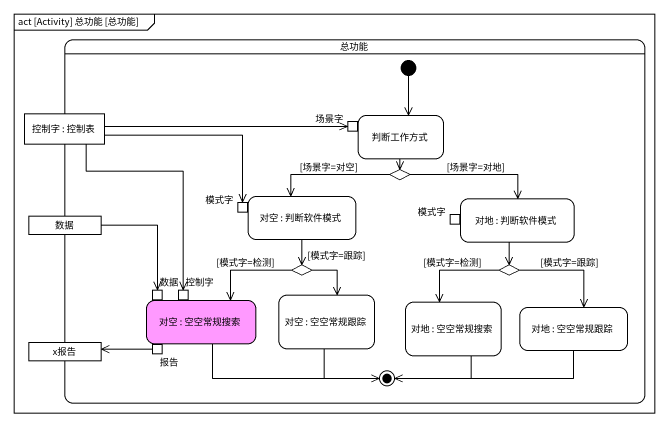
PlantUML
@startuml
mainframe act [Activity] 总功能 [总功能]
hide empty description
state 总功能 {
  state "控制字 : 控制表" as 控制字 <<object>>
  state 判断工作方式 {
    state 场景字 <<inputPin>>
  }
  state choice1 <<choice>>
  state "对空 : 判断软件模式" as 对空 {
    state 模式字 <<inputPin>>
  }
  state "对地 : 判断软件模式" as 对地 {
    state "模式字" as 模式字_2 <<inputPin>>
  }
  state 数据 <<object>>
  state choice2 <<choice>>
  state choice3 <<choice>>
  state "对空 : 空空常规搜索" as 对空_2 #FF99FF {
    state "数据" as 数据_2 <<inputPin>>
    state "控制字" as 控制字_2 <<inputPin>>
    state 报告 <<outputPin>>
  }
  state "对空 : 空空常规跟踪" as 对空_3
  state "对地 : 空空常规搜索" as 对地_2
  state "对地 : 空空常规跟踪" as 对地_3
  state x报告 <<object>>
  [*] --> 判断工作方式
  对空_2 -right-> [*]
  对空_3 --> [*]
  对地_2 --> [*]
  对地_3 -left-> [*]
}
控制字 -right-> 场景字
控制字 -right-> 模式字
控制字 --> 控制字_2
判断工作方式 --> choice1
choice1 -left-> 对空 : [场景字=对空]
choice1 -right-> 对地 : [场景字=对地]
对空 --> choice2
对地 --> choice3
数据 --> 数据_2
choice2 -left-> 对空_2 : [模式字=检测]
choice2 --> 对空_3 : [模式字=跟踪]
choice3 --> 对地_2 : [模式字=检测]
choice3 --> 对地_3 : [模式字=跟踪]
报告 -left-> x报告
@enduml
